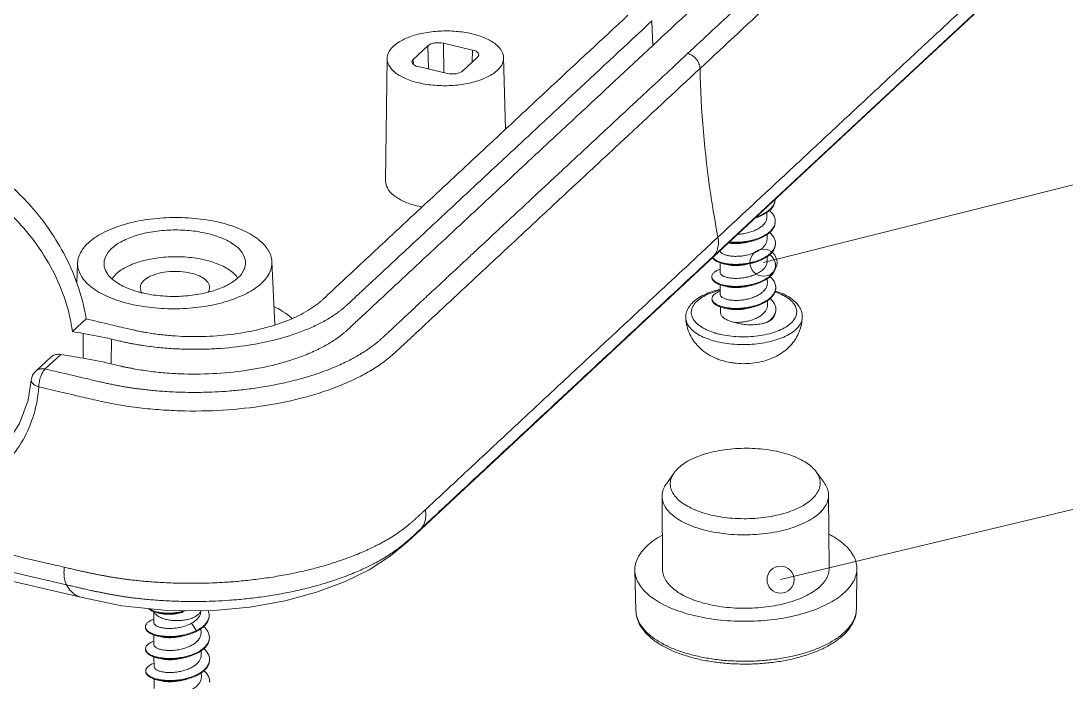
# Model space of a CAD drawing. Header units: millimetres. Extents: x 1884 to 2552, y 611 to 826.
# Drawn here: x 2049.98 to 2071.82, y 629.25 to 643.07 of the extents above; entities that cross this region are included whole.
import ezdxf

# ---------------------------------------------------------------- set-up
doc = ezdxf.new("R2010")
doc.units = ezdxf.units.MM
doc.layers.add('dim', color=82, linetype='Continuous', lineweight=9)
doc.layers.add('from', color=7, linetype='Continuous', lineweight=13)
doc.dimstyles.new('ISO', dxfattribs={"dimscale": 0.6, "dimtxt": 2.5, "dimasz": 2.5, "dimexe": 1.25, "dimexo": 0.625, "dimtad": 0, "dimdsep": 46, "dimtxsty": 'Standard', "dimblk": 'OPEN', "dimcen": 0, "dimclrd": 4, "dimclre": 4, "dimadec": 0, "dimazin": 0, "dimtfac": 1, "dimtofl": 0, "dimtmove": 0, "dimatfit": 3, "dimfxl": 1, "dimarcsym": 0})

# ---------------------------------------------------------------- blocks, each defined once
blk = doc.blocks.new('_Open')
at = {"color": 0, "linetype": 'ByBlock', "lineweight": -2}
for p, q in [((-1, 0.167), (0, 0)), ((-1, -0.167), (0, 0)), ((0, 0), (-1, 0))]:
    blk.add_line(p, q, dxfattribs=at)
blk = doc.blocks.new('*u50')
at = {"color": 7, "linetype": 'Continuous'}
for p, q in [((24.964, 38.718), (28.338, 41.864)), ((17.75, 32.019), (28.001, 41.573)), ((15.517, 40.487), (15.546, 39.599)), ((6.913, 39.096), (7.446, 39.593)), ((7.459, 38.753), (7.446, 39.593)), ((8.016, 38.623), (7.999, 39.681)), ((7.999, 39.681), (9.049, 39.437)), ((9.23, 39.178), (8.697, 38.681)), ((9.04, 39.001), (9.049, 39.437)), ((5.916, 34.718), (5.972, 39.131)), ((6.919, 38.924), (6.913, 39.096)), ((8.144, 38.593), (7.094, 38.838)), ((10.241, 36.582), (10.171, 39.161)), ((24.964, 38.718), (7.022, 21.997)), ((19.657, 33.418), (19.656, 33.579)), ((19.663, 32.624), (19.662, 32.786)), ((17.894, 32.688), (17.291, 32.125)), ((17.75, 32.019), (17.557, 31.839)), ((17.569, 31.826), (17.75, 32.019)), ((-5.202, 31.027), (-5.179, 31.756)), ((1.927, 29.523), (1.82, 31.807)), ((17.972, 31.42), (17.969, 31.766)), ((19.669, 31.829), (19.668, 31.99)), ((17.977, 30.626), (17.975, 30.973)), ((19.675, 31.035), (19.673, 31.195)), ((17.982, 29.98), (17.981, 30.177)), ((19.68, 30.241), (19.679, 30.403)), ((-4.872, 29.739), (-5.361, 29.283)), ((-4.977, 29.218), (-4.982, 28.324)), ((-3.962, 29.013), (-3.967, 28.119)), ((-6.15, 28.363), (-6.69, 27.86)), ((-5.789, 28.46), (-6.352, 27.936)), ((18.198, 28.198), (18.278, 28.181)), ((18.537, 28.143), (18.553, 28.141)), ((-6.847, 27.533), (-6.847, 27.533)), ((16.315, 24.195), (16.034, 23.797)), ((21.432, 24.232), (21.719, 23.838)), ((21.88, 23.388), (21.899, 20.741)), ((15.88, 23.345), (15.899, 20.697)), ((7.207, 22.193), (7.024, 21.998)), ((22.899, 20.73), (22.881, 19.277)), ((14.9, 20.672), (14.939, 19.22)), ((-4.942, 20.007), (-4.948, 20.008)), ((-5.02, 19.696), (-5.016, 19.695)), ((-2.436, 18.798), (-2.438, 19.191)), ((-1.079, 18.766), (-0.898, 18.501)), ((-0.898, 18.501), (-0.898, 18.475)), ((-0.733, 18.413), (-0.734, 18.571)), ((-2.43, 18.003), (-2.432, 18.351)), ((-0.727, 17.618), (-0.728, 17.78)), ((-2.424, 17.209), (-2.427, 17.557)), ((-0.721, 16.824), (-0.722, 16.986)), ((-2.418, 16.415), (-2.421, 16.761))]:
    blk.add_line(p, q, dxfattribs=at)
for points in [[(-84.035, 38.095), (-31.985, 25.975), (-5.02, 19.696)], [(-6.847, 27.533), (-6.965, 26.806), (-7.273, 25.967), (-7.75, 25.219), (-8.141, 24.799)], [(-5.016, 19.695), (-3.59, 19.4), (-1.948, 19.227), (-0.399, 19.222), (1.025, 19.349), (2.298, 19.577), (3.431, 19.885), (4.438, 20.262), (5.325, 20.699), (6.096, 21.199), (6.702, 21.701), (7.022, 21.997)]]:
    blk.add_lwpolyline(points, dxfattribs=at)
for centre, radius, start, end in [((19.565, 34.058), 0.388, 352.5585, 358.3468), ((7.958, 37.429), 3.725, 256.8988, 258.8196), ((19.581, 33.264), 0.377, 356.5372, 0.5085), ((18.546, 34.863), 2.358, 280.4904, 282.9675), ((19.577, 32.471), 0.387, 356.4709, 0.337), ((18.471, 33.399), 1.687, 258.0222, 261.9069), ((18.55, 34.08), 2.37, 280.5494, 282.9447), ((19.574, 31.676), 0.395, 356.584, 0.4068), ((17.814, 31.264), 0.141, 179.8502, 190.1259), ((18.475, 32.593), 1.675, 257.9658, 261.9107), ((18.558, 33.27), 2.354, 280.5158, 282.9964), ((18.572, 33.208), 2.291, 283.0032, 284.0159), ((19.599, 30.881), 0.377, 356.5309, 0.5005), ((-1.917, 34.617), 4.046, 254.9129, 256.9217), ((-1.497, 34.664), 4.092, 283.0342, 285.7379), ((18.458, 31.686), 1.56, 257.7419, 257.8745), ((18.482, 31.805), 1.681, 257.9252, 261.9363), ((18.563, 32.482), 2.36, 280.5052, 282.9631), ((17.189, 29.789), 0.455, 183.1935, 188.0861), ((19.589, 30.088), 0.393, 356.4973, 0.3222), ((18.776, 31.041), 1.451, 256.9103, 259.4785), ((19.239, 30.317), 0.817, 314.0084, 314.6246), ((-24.202, -82.958), 113.812, 80.27506, 80.4709), ((-7.866, 12.295), 17.168, 76.8584, 80.3139), ((18.626, 32.005), 2.894, 253.1794, 256.9405), ((-1.089, 40.202), 11.55, 260.8736, 261.352), ((-0.967, 41.496), 12.851, 271.3068, 272.6917), ((-26.918, -99.864), 130.052, 80.28922, 80.65002), ((-7.87, 11.4), 17.169, 76.859, 80.3154), ((0.573, 34.621), 6.648, 292.8862, 295.0962), ((18.74, 30.54), 2.404, 249.8094, 256.9601), ((-6.349, 27.494), 0.5, 132.961, 175.536), ((-0.332, 29.816), 10.717, 311.6831, 312.8965), ((-0.153, 41.079), 21.61, 257.1955, 257.8363), ((-1.98, 20.559), 1.422, 257.3012, 260.3257), ((-1.955, 20.7), 1.566, 260.2829, 260.7216), ((-0.833, 19.05), 0.393, 356.5174, 0.3551), ((-1.586, 19.893), 1.552, 295.9567, 296.3258), ((-1.572, 19.838), 1.521, 296.3252, 296.823), ((-1.85, 20.654), 2.36, 280.5308, 283.0021), ((-1.841, 20.613), 2.318, 283.009, 283.1653), ((-0.821, 18.259), 0.389, 352.7841, 0.4833), ((-1.927, 19.176), 1.675, 257.9521, 261.9877), ((-1.843, 19.852), 2.353, 280.5065, 282.9896), ((-0.803, 17.464), 0.377, 356.5333, 0.504), ((-1.947, 18.253), 1.543, 257.3736, 257.8734), ((-1.92, 18.386), 1.678, 257.9255, 261.9464), ((-1.851, 19.131), 2.427, 280.3217, 280.5008), ((-1.838, 19.064), 2.359, 280.49, 282.9663), ((-0.807, 16.671), 0.386, 356.4719, 0.3396)]:
    blk.add_arc(centre, radius, start, end, dxfattribs=at)
for centre, ratio, start_param, end_param in [((7.813, 39.507), 0.470141, 1.098141, 2.668633), ((8.862, 39.263), 0.469909, 5.810251, 7.380743), ((7.28, 39.011), 0.469909, 2.668658, 4.23915), ((8.33, 38.767), 0.470141, -2.043451, -0.47296)]:
    blk.add_ellipse(centre, major_axis=(0.412, 0.003), ratio=ratio, start_param=start_param, end_param=end_param, dxfattribs=at)
for points, start_tangent, end_tangent in [([(25.44, 54.016), (25.569, 53.972), (25.707, 53.924), (25.856, 53.869), (26.019, 53.805), (26.197, 53.731), (26.393, 53.644), (26.605, 53.542), (26.819, 53.43), (27.033, 53.307), (27.25, 53.17), (27.469, 53.015), (27.691, 52.838), (27.91, 52.634), (28.121, 52.399), (28.311, 52.132), (28.449, 51.869), (28.539, 51.622), (28.588, 51.391), (28.605, 51.175), (28.595, 50.974), (28.564, 50.789), (28.519, 50.623), (28.463, 50.473), (28.401, 50.339), (28.336, 50.22), (28.27, 50.113), (28.204, 50.017), (28.139, 49.93), (28.073, 49.849), (28.006, 49.771), (27.934, 49.695), (27.859, 49.619), (27.779, 49.543), (27.7, 49.468), (27.617, 49.391), (27.524, 49.304), (27.42, 49.208), (27.308, 49.104), (27.188, 48.992), (27.058, 48.871), (26.917, 48.739), (26.764, 48.596), (26.595, 48.439), (26.407, 48.264), (26.193, 48.065), (25.959, 47.846), (25.707, 47.612), (25.436, 47.359), (25.143, 47.086), (24.826, 46.791), (24.486, 46.474), (24.123, 46.135), (23.733, 45.772), (23.313, 45.381), (22.861, 44.959), (22.372, 44.503), (21.844, 44.011), (21.275, 43.481), (20.661, 42.909), (20, 42.293), (19.287, 41.628), (18.519, 40.912), (17.69, 40.14), (16.798, 39.308)], (0.950385, -0.311077), (-0.731534, -0.681805)), ([(27.201, 51.198), (27.184, 50.928), (27.108, 50.648), (26.975, 50.373), (26.887, 50.238), (26.785, 50.104), (26.73, 50.039), (26.672, 49.977), (26.608, 49.912), (26.533, 49.839), (26.2, 49.529), (25.853, 49.206), (25.167, 48.566), (24.48, 47.925), (23.793, 47.285), (22.418, 46.004), (21.044, 44.723), (19.669, 43.442), (18.295, 42.161), (15.546, 39.599)], (0.03677, -0.999324), (-0.731534, -0.681805)), ([(29.107, 50.761), (29.084, 50.434), (28.986, 50.067), (28.811, 49.706), (28.562, 49.355), (28.411, 49.184), (28.242, 49.016), (27.898, 48.696), (27.554, 48.376), (26.867, 47.735), (26.18, 47.095), (25.493, 46.454), (24.119, 45.173), (22.744, 43.892), (21.37, 42.611), (19.995, 41.33), (17.247, 38.768)], (0.021508, -0.999769), (-0.731534, -0.681805)), ([(17.894, 32.688), (20.643, 35.25), (22.017, 36.531), (23.392, 37.812), (24.766, 39.093), (26.141, 40.374), (26.828, 41.014), (27.515, 41.654), (27.837, 41.954)], (0.731534, 0.681805), (0.731708, 0.681618)), ([(14.648, 40.69), (11.899, 38.128), (10.525, 36.847), (9.151, 35.566), (7.776, 34.285), (6.402, 33.004), (5.715, 32.363), (5.027, 31.723), (4.341, 31.083), (3.993, 30.759), (3.665, 30.453), (3.592, 30.387), (3.531, 30.335), (3.472, 30.287), (3.406, 30.237), (3.265, 30.138), (3.115, 30.042), (2.787, 29.863), (2.424, 29.699), (1.605, 29.426), (0.689, 29.231), (-0.287, 29.124), (-1.287, 29.109), (-1.783, 29.135), (-2.27, 29.185), (-2.51, 29.218), (-2.748, 29.257), (-2.863, 29.278), (-2.97, 29.299), (-3.086, 29.324), (-3.226, 29.356), (-3.827, 29.496), (-4.467, 29.645), (-4.872, 29.739)], (-0.731535, -0.681804), (-0.973812, 0.227357)), ([(15.517, 40.487), (12.768, 37.925), (11.393, 36.644), (10.019, 35.363), (8.645, 34.082), (7.27, 32.801), (6.583, 32.161), (5.896, 31.52), (5.209, 30.881), (4.863, 30.557), (4.53, 30.247), (4.45, 30.176), (4.378, 30.113), (4.305, 30.055), (4.227, 29.995), (4.059, 29.877), (3.881, 29.764), (3.491, 29.55), (3.057, 29.355), (2.082, 29.029), (1.897, 28.981)], (-0.731534, -0.681805), (-0.970362, -0.241655)), ([(9.022, 40.023), (8.456, 40.11), (7.857, 40.118), (7.28, 40.047), (6.761, 39.901), (6.354, 39.695), (6.082, 39.442), (5.973, 39.167), (5.972, 39.131)], (-0.973942, 0.226795), (-0.003104, -0.999995)), ([(10.171, 39.161), (10.109, 39.388), (9.884, 39.646), (9.51, 39.864), (9.022, 40.023)], (-0.036969, 0.999316), (-0.973942, 0.226795)), ([(3.393, 28.6), (3.516, 28.659), (3.908, 28.874), (4.087, 28.988), (4.255, 29.106), (4.334, 29.166), (4.407, 29.225), (4.48, 29.288), (4.559, 29.359), (4.892, 29.67), (5.239, 29.993), (5.925, 30.632), (6.613, 31.273), (7.3, 31.914), (8.674, 33.195), (10.049, 34.475), (11.423, 35.756), (12.797, 37.037), (15.546, 39.599)], (0.905461, 0.42443), (0.731535, 0.681804)), ([(-5.663, 20.79), (-6.032, 20.876), (-7.295, 21.17), (-8.558, 21.464), (-9.82, 21.758), (-12.345, 22.346), (-14.87, 22.934), (-17.394, 23.522), (-19.919, 24.109), (-24.969, 25.285), (-30.018, 26.461), (-35.068, 27.637), (-45.167, 29.989), (-55.266, 32.34), (-60.316, 33.516), (-65.365, 34.692), (-70.415, 35.868), (-72.94, 36.456), (-75.464, 37.044), (-77.989, 37.632), (-80.514, 38.22), (-81.776, 38.514), (-83.039, 38.808), (-84.302, 39.102), (-84.671, 39.188)], (-0.973953, 0.226749), (-0.973932, 0.226841)), ([(16.798, 39.308), (15.925, 38.494), (15.113, 37.738), (14.358, 37.034), (13.655, 36.379), (13.002, 35.77), (12.393, 35.203), (11.826, 34.675), (11.3, 34.184), (10.81, 33.727), (10.355, 33.303), (9.932, 32.909), (9.537, 32.54), (9.167, 32.196), (8.821, 31.873), (8.498, 31.573), (8.199, 31.294), (7.921, 31.034), (7.661, 30.792), (7.421, 30.569), (7.205, 30.367), (7.012, 30.187), (6.839, 30.026), (6.683, 29.881), (6.542, 29.749), (6.414, 29.63), (6.296, 29.521), (6.188, 29.42), (6.089, 29.327), (6, 29.243), (5.914, 29.163), (5.83, 29.085), (5.749, 29.012), (5.671, 28.943), (5.594, 28.879), (5.514, 28.816), (5.428, 28.75), (5.329, 28.679), (5.214, 28.601), (5.077, 28.513), (4.916, 28.417), (4.733, 28.314), (4.523, 28.206), (4.281, 28.091), (4.004, 27.972), (3.695, 27.852), (3.348, 27.731), (2.952, 27.61), (2.493, 27.489), (1.956, 27.371), (1.362, 27.267), (0.778, 27.189), (0.25, 27.139), (-0.222, 27.109), (-0.646, 27.095), (-1.033, 27.091), (-1.393, 27.097), (-1.729, 27.109), (-2.035, 27.127), (-2.308, 27.147), (-2.548, 27.17), (-2.76, 27.192), (-2.947, 27.215), (-3.116, 27.238), (-3.273, 27.261), (-3.424, 27.285), (-3.575, 27.31)], (-0.731534, -0.681805), (-0.985164, 0.171618)), ([(17.247, 38.768), (17.21, 38.944), (17.112, 39.108), (16.967, 39.235), (16.798, 39.308)], (-0.020114, 0.999798), (-0.973942, 0.226795)), ([(5.972, 39.131), (6.034, 38.886), (6.259, 38.628), (6.633, 38.41), (7.121, 38.251)], (-0.003104, -0.999995), (0.973942, -0.226795)), ([(7.121, 38.251), (7.687, 38.164), (8.286, 38.156), (8.863, 38.227), (9.382, 38.373), (9.789, 38.579), (10.061, 38.832), (10.17, 39.107), (10.171, 39.161)], (0.973942, -0.226795), (-0.036969, 0.999316)), ([(-5.581, 20.156), (-6.815, 20.443), (-8.05, 20.731), (-10.519, 21.306), (-15.457, 22.456), (-20.395, 23.606), (-25.333, 24.756), (-35.21, 27.056), (-40.148, 28.205), (-45.086, 29.355), (-54.962, 31.655), (-64.839, 33.955), (-69.777, 35.105), (-74.715, 36.255), (-77.184, 36.83), (-79.653, 37.405), (-80.888, 37.692), (-82.122, 37.98), (-83.357, 38.267), (-84.591, 38.555)], (-0.974074, 0.22623), (-0.973811, 0.227361)), ([(17.247, 38.768), (14.498, 36.206), (13.123, 34.926), (11.749, 33.645), (10.375, 32.364), (9, 31.083), (8.313, 30.442), (7.626, 29.802), (6.939, 29.161), (6.595, 28.841), (6.251, 28.521), (6.065, 28.357), (5.862, 28.198), (5.408, 27.894), (4.893, 27.613), (4.322, 27.356), (3.037, 26.926), (1.601, 26.621), (0.069, 26.453), (-1.5, 26.429), (-2.279, 26.471), (-3.045, 26.548), (-3.79, 26.661), (-4.152, 26.73), (-4.507, 26.808), (-5.138, 26.955), (-5.769, 27.102), (-6.575, 27.289)], (-0.731534, -0.681805), (-0.973907, 0.226946)), ([(17.894, 32.688), (17.634, 34.22), (17.247, 38.768)], (-0.187577, 0.98225), (-0.020114, 0.999798)), ([(-11.136, 36.429), (-10.368, 36.204), (-9.609, 35.889), (-8.871, 35.488), (-8.169, 35.011), (-7.504, 34.457), (-6.865, 33.807), (-6.255, 33.039), (-5.69, 32.126), (-5.202, 31.026), (-4.872, 29.739)], (0.973943, -0.226793), (0.156037, -0.987751)), ([(-11.803, 35.808), (-10.537, 35.41), (-9.41, 34.87), (-8.417, 34.22), (-7.534, 33.455), (-6.737, 32.538), (-6.085, 31.5), (-5.619, 30.393), (-5.361, 29.283)], (0.973943, -0.226793), (0.141223, -0.989978)), ([(5.917, 34.718), (5.982, 34.462), (6.216, 34.194), (6.605, 33.967), (7.114, 33.801)], (-0.00312, -0.999995), (0.973942, -0.226795)), ([(19.239, 33.379), (19.343, 33.415), (19.535, 33.502), (19.697, 33.606), (19.824, 33.722), (19.909, 33.849), (19.949, 33.982), (19.953, 34.035)], (0.95332, 0.301961), (-0.008034, 0.999968)), ([(19.282, 33.42), (19.343, 33.442), (19.535, 33.529), (19.697, 33.632), (19.824, 33.749), (19.909, 33.876), (19.949, 34.008)], (0.946229, 0.323498), (0.129733, 0.991549)), ([(19.958, 33.267), (19.941, 33.38), (19.878, 33.51), (19.772, 33.631), (19.748, 33.653)], (-0.008633, 0.999963), (-0.761183, 0.648538)), ([(1.82, 31.807), (1.816, 31.86), (1.648, 32.281), (1.253, 32.666), (0.658, 32.989), (-0.096, 33.227), (-0.957, 33.365), (-1.868, 33.393), (-2.766, 33.309), (-3.59, 33.119), (-4.284, 32.835), (-4.8, 32.478)], (-0.039749, 0.99921), (-0.731534, -0.681805)), ([(19.657, 33.418), (19.648, 33.336), (19.603, 33.229), (19.524, 33.128), (19.412, 33.035), (19.275, 32.955), (19.119, 32.89), (18.948, 32.841), (18.768, 32.808), (18.607, 32.793)], (0.005871, -0.999983), (-0.999035, -0.043932)), ([(19.075, 32.565), (19.19, 32.595), (19.399, 32.667), (19.584, 32.758), (19.738, 32.865), (19.854, 32.985), (19.929, 33.114), (19.958, 33.241)], (0.974455, 0.224583), (0.060407, 0.998174)), ([(19.081, 32.54), (19.19, 32.568), (19.399, 32.641), (19.584, 32.732), (19.738, 32.839), (19.855, 32.959), (19.929, 33.087), (19.958, 33.22), (19.959, 33.241)], (0.973883, 0.227051), (-0.008633, 0.999963)), ([(-3.953, 32.281), (-3.577, 32.541), (-3.072, 32.747), (-2.471, 32.886), (-1.817, 32.947), (-1.153, 32.927), (-0.525, 32.827), (0.024, 32.653), (0.457, 32.418), (0.745, 32.137), (0.867, 31.83), (0.859, 31.657)], (0.731534, 0.681805), (-0.189197, -0.981939)), ([(19.862, 32.747), (19.755, 32.857)], (-0.610134, 0.792298), (-0.759738, 0.65023)), ([(-4.8, 32.478), (-5.104, 32.071), (-5.178, 31.756)], (-0.731534, -0.681805), (-0.039325, -0.999226)), ([(17.75, 32.019), (17.861, 32.211), (17.91, 32.439), (17.894, 32.688)], (0.634625, 0.77282), (-0.187578, 0.98225)), ([(18.272, 32.482), (18.277, 32.481), (18.427, 32.463)], (0.982874, -0.184277), (0.997819, -0.066006)), ([(18.282, 32.49), (18.292, 32.489), (18.508, 32.477), (18.735, 32.486), (18.966, 32.516), (19.081, 32.54)], (0.993568, -0.113234), (0.973883, 0.227051)), ([(18.307, 32.514), (18.508, 32.503), (18.735, 32.512), (18.966, 32.543), (18.976, 32.544)], (0.994953, -0.100346), (0.983251, 0.182256)), ([(18.427, 32.463), (18.592, 32.46), (18.771, 32.475), (18.951, 32.508), (18.982, 32.516)], (0.997819, -0.066006), (0.969139, 0.246515)), ([(19.663, 32.624), (19.654, 32.546), (19.616, 32.449), (19.55, 32.355), (19.457, 32.269), (19.34, 32.192), (19.205, 32.127), (19.056, 32.073), (18.899, 32.034), (18.738, 32.009), (18.58, 31.998), (18.43, 32.001)], (0.006217, -0.999981), (-0.997819, 0.066006)), ([(19.08, 31.771), (19.256, 31.819), (19.458, 31.896), (19.635, 31.992), (19.779, 32.102), (19.884, 32.224), (19.947, 32.354), (19.963, 32.447)], (0.97455, 0.224172), (0.06139, 0.998114)), ([(19.087, 31.746), (19.257, 31.792), (19.459, 31.87), (19.636, 31.966), (19.779, 32.076), (19.884, 32.198), (19.947, 32.327), (19.964, 32.447)], (0.973902, 0.226967), (-0.006049, 0.999982)), ([(19.964, 32.473), (19.964, 32.487), (19.935, 32.619), (19.862, 32.747)], (-0.006054, 0.999982), (-0.610134, 0.792298)), ([(-4.217, 31.621), (-4.225, 31.672), (-4.174, 31.984), (-3.953, 32.281)], (-0.205239, 0.978712), (0.731534, 0.681805)), ([(17.291, 32.125), (15.146, 30.126), (13.771, 28.845), (12.397, 27.564), (11.022, 26.283), (9.648, 25.002), (8.961, 24.362), (8.274, 23.721), (7.586, 23.08), (7.352, 22.862)], (-0.731534, -0.681804), (-0.731202, -0.682161)), ([(17.968, 32.199), (17.972, 32.183), (18.008, 32.131), (18.075, 32.085), (18.17, 32.046), (18.29, 32.017), (18.43, 32.001)], (0.169866, -0.985467), (0.997819, -0.066006)), ([(19.97, 31.679), (19.964, 31.743), (19.918, 31.874), (19.828, 31.998), (19.761, 32.063)], (-0.007096, 0.999975), (-0.760176, 0.649717)), ([(-5.178, 31.756), (-5.174, 31.643), (-5.006, 31.221), (-4.611, 30.836), (-4.017, 30.514), (-3.263, 30.275), (-2.401, 30.137), (-1.49, 30.11), (-0.592, 30.194), (0.232, 30.384), (0.926, 30.667), (1.442, 31.024)], (-0.039325, -0.999226), (0.731534, 0.681805)), ([(-3.79, 31.361), (-3.401, 31.624), (-2.873, 31.824), (-2.247, 31.948), (-1.575, 31.984), (-0.911, 31.93), (-0.309, 31.789), (0.183, 31.574), (0.525, 31.302)], (0.731534, 0.681805), (0.654765, -0.755832)), ([(0.859, 31.657), (0.816, 31.518), (0.595, 31.222)], (-0.189197, -0.981939), (-0.731534, -0.681805)), ([(1.442, 31.024), (1.745, 31.431), (1.82, 31.807)], (0.731534, 0.681805), (-0.039749, 0.99921)), ([(17.557, 31.839), (12.478, 27.105), (9.843, 24.649), (8.525, 23.421), (7.866, 22.806), (7.207, 22.193)], (-0.731536, -0.681803), (-0.732045, -0.681257)), ([(17.694, 31.944), (17.742, 31.888), (17.845, 31.817), (17.986, 31.759), (18.115, 31.724)], (0.526297, -0.850301), (0.977125, -0.212664)), ([(17.706, 31.954), (17.741, 31.915), (17.844, 31.844), (17.985, 31.785), (18.121, 31.749)], (0.601008, -0.799243), (0.978059, -0.20833)), ([(18.115, 31.724), (18.161, 31.715), (18.362, 31.689), (18.581, 31.683), (18.809, 31.698), (19.037, 31.735), (19.087, 31.746)], (0.977125, -0.212664), (0.973902, 0.226967)), ([(18.23, 31.698), (18.285, 31.686), (18.433, 31.669)], (0.972637, -0.232332), (0.997819, -0.066006)), ([(18.234, 31.729), (18.36, 31.715), (18.579, 31.709), (18.808, 31.724), (18.983, 31.75)], (0.989894, -0.141812), (0.983075, 0.183204)), ([(18.433, 31.669), (18.594, 31.666), (18.766, 31.68), (18.938, 31.71), (18.988, 31.722)], (0.997819, -0.066006), (0.969134, 0.246535)), ([(19.669, 31.829), (19.659, 31.748), (19.614, 31.641), (19.535, 31.54), (19.424, 31.447), (19.287, 31.367), (19.131, 31.301), (18.96, 31.252), (18.78, 31.219), (18.602, 31.204), (18.436, 31.206)], (0.005865, -0.999983), (-0.997819, 0.066006)), ([(19.093, 30.951), (19.131, 30.961), (19.345, 31.026), (19.538, 31.111), (19.702, 31.213), (19.831, 31.328), (19.92, 31.454), (19.965, 31.585), (19.97, 31.652)], (0.973871, 0.227102), (-0.007224, 0.999974)), ([(19.127, 30.986), (19.341, 31.052), (19.535, 31.136), (19.7, 31.238), (19.829, 31.353), (19.919, 31.478), (19.964, 31.61), (19.969, 31.652)], (0.970223, 0.242213), (0.059598, 0.998222)), ([(-2.971, 30.71), (-3.382, 30.85), (-3.815, 31.085), (-4.103, 31.365), (-4.217, 31.621)], (-0.965452, 0.260582), (-0.205239, 0.978712)), ([(-3.934, 31.196), (-3.79, 31.361)], (0.561991, 0.827143), (0.731534, 0.681805)), ([(-2.788, 31.128), (-2.559, 31.278), (-2.24, 31.389), (-1.873, 31.447), (-1.478, 31.45), (-1.107, 31.396), (-0.791, 31.29), (-0.559, 31.141), (-0.439, 30.97), (-0.424, 30.883)], (0.731534, 0.681805), (0.025107, -0.999685)), ([(0.525, 31.302), (0.59, 31.218)], (0.654765, -0.755832), (0.5614, -0.827545)), ([(17.97, 31.537), (17.851, 31.484), (17.748, 31.412), (17.688, 31.333), (17.673, 31.265)], (-0.940706, -0.339223), (-0.001388, -0.999999)), ([(18.436, 31.206), (18.286, 31.225), (18.158, 31.257), (18.061, 31.301), (17.999, 31.353), (17.973, 31.408), (17.972, 31.42)], (-0.997819, 0.066006), (0.008318, 0.999965)), ([(19.976, 30.884), (19.958, 30.999), (19.895, 31.128), (19.789, 31.249), (19.765, 31.27)], (-0.008539, 0.999964), (-0.7613, 0.648399)), ([(-2.921, 30.865), (-2.908, 30.953), (-2.788, 31.128)], (0.010118, 0.999949), (0.731534, 0.681805)), ([(-0.424, 30.883), (-0.438, 30.784), (-0.479, 30.7)], (0.025107, -0.999685), (-0.553384, -0.832926)), ([(0.595, 31.222), (0.219, 30.961), (-0.287, 30.755), (-0.387, 30.725)], (-0.731534, -0.681805), (-0.962427, -0.27154)), ([(17.673, 31.238), (17.674, 31.222), (17.707, 31.141), (17.784, 31.065), (17.902, 30.998), (18.057, 30.945), (18.12, 30.93)], (-0.001722, -0.999999), (0.977028, -0.213109)), ([(17.675, 31.24), (17.705, 31.169), (17.781, 31.093), (17.899, 31.026), (18.054, 30.972), (18.125, 30.955)], (0.175093, -0.984552), (0.977783, -0.209619)), ([(18.12, 30.93), (18.243, 30.908), (18.452, 30.89), (18.676, 30.892), (18.905, 30.915), (19.093, 30.951)], (0.977028, -0.213109), (0.973871, 0.227102)), ([(18.235, 30.904), (18.289, 30.892), (18.438, 30.874)], (0.972664, -0.232219), (0.997819, -0.066006)), ([(18.239, 30.935), (18.448, 30.916), (18.671, 30.918), (18.901, 30.941), (18.988, 30.956)], (0.989889, -0.141844), (0.983179, 0.182644)), ([(18.438, 30.874), (18.604, 30.872), (18.783, 30.887), (18.963, 30.92), (18.994, 30.927)], (0.997819, -0.066006), (0.969139, 0.246515)), ([(19.674, 31.035), (19.672, 30.993), (19.643, 30.891), (19.583, 30.793), (19.494, 30.701), (19.378, 30.619), (19.242, 30.549), (19.09, 30.491), (18.927, 30.449), (18.761, 30.421), (18.597, 30.409), (18.442, 30.412)], (0.007762, -0.99997), (-0.997819, 0.066006)), ([(-2.856, 30.672), (-2.907, 30.768), (-2.921, 30.865)], (-0.593041, 0.805172), (0.010118, 0.999949)), ([(-0.574, 30.677), (-0.887, 30.616), (-1.541, 30.555), (-2.205, 30.575), (-2.833, 30.676)], (-0.974165, -0.225838), (-0.973993, 0.226577)), ([(17.976, 30.808), (17.692, 30.729), (17.405, 30.615), (17.158, 30.474), (16.96, 30.31), (16.825, 30.13), (16.751, 29.947), (16.734, 29.763)], (-0.974961, -0.222377), (0.058007, -0.998316)), ([(17.976, 30.779), (17.698, 30.697), (17.438, 30.585), (17.224, 30.453), (17.065, 30.305), (16.967, 30.147), (16.932, 29.983), (16.962, 29.818), (17.055, 29.66), (17.209, 29.513), (17.418, 29.382), (17.676, 29.271), (17.789, 29.234)], (-0.971784, -0.235872), (0.956964, -0.290206)), ([(17.976, 30.743), (17.94, 30.729), (17.812, 30.664), (17.726, 30.589), (17.683, 30.507), (17.679, 30.47)], (-0.940263, -0.34045), (0.00995, -0.99995)), ([(19.95, 30.715), (19.989, 30.702), (20.246, 30.591), (20.455, 30.46), (20.609, 30.313), (20.702, 30.155), (20.732, 29.99), (20.697, 29.826), (20.599, 29.668), (20.44, 29.52), (20.227, 29.388), (19.966, 29.276), (19.666, 29.189), (19.338, 29.128), (18.993, 29.097), (18.642, 29.097), (18.298, 29.126), (17.972, 29.185)], (0.947809, -0.318838), (-0.973942, 0.226795)), ([(17.978, 30.626), (17.983, 30.594), (18.019, 30.543), (18.086, 30.496), (18.181, 30.457), (18.302, 30.429), (18.442, 30.412)], (0.013631, -0.999907), (0.997819, -0.066006)), ([(19.093, 30.182), (19.216, 30.214), (19.423, 30.287), (19.607, 30.379), (19.759, 30.486), (19.874, 30.605), (19.947, 30.733), (19.975, 30.858)], (0.974471, 0.224513), (0.06049, 0.998169)), ([(19.098, 30.157), (19.224, 30.19), (19.43, 30.263), (19.612, 30.355), (19.763, 30.463), (19.877, 30.583), (19.949, 30.711), (19.976, 30.844), (19.976, 30.858)], (0.97389, 0.227022), (-0.008356, 0.999965)), ([(20.933, 29.794), (20.916, 29.968), (20.847, 30.143), (20.72, 30.315), (20.536, 30.473), (20.304, 30.61), (20.036, 30.721), (19.956, 30.747)], (0.043559, 0.999051), (-0.954635, 0.297779)), ([(1.896, 30.192), (2.545, 29.767)], (0.889432, -0.457068), (0.761274, -0.648431)), ([(17.679, 30.47), (17.686, 30.425)], (0.00995, -0.99995), (0.293553, -0.955943)), ([(17.679, 30.444), (17.687, 30.395), (17.737, 30.315), (17.831, 30.243), (17.965, 30.181), (18.126, 30.135)], (0.011725, -0.999931), (0.977124, -0.212668)), ([(17.686, 30.425), (17.735, 30.345), (17.827, 30.272), (17.959, 30.21), (18.127, 30.162)], (0.293553, -0.955943), (0.977201, -0.212317)), ([(18.126, 30.135), (18.133, 30.134), (18.329, 30.104), (18.545, 30.094), (18.772, 30.104), (19.001, 30.136), (19.098, 30.157)], (0.977124, -0.212668), (0.97389, 0.227022)), ([(18.246, 30.14), (18.322, 30.131), (18.537, 30.12), (18.764, 30.13), (18.993, 30.161)], (0.989989, -0.141148), (0.983203, 0.182514)), ([(18.444, 30.08), (18.609, 30.077), (18.783, 30.092), (18.958, 30.123), (18.999, 30.133)], (0.997819, -0.066006), (0.969138, 0.246521)), ([(19.68, 30.241), (19.674, 30.175), (19.636, 30.069), (19.564, 29.969), (19.462, 29.877), (19.334, 29.796), (19.185, 29.728), (19.021, 29.675), (18.849, 29.639), (18.677, 29.619), (18.511, 29.615)], (0.006475, -0.999979), (-0.999677, 0.025432)), ([(19.981, 30.09), (19.98, 30.122), (19.945, 30.254), (19.865, 30.381), (19.773, 30.473)], (-0.005739, 0.999984), (-0.759437, 0.650581)), ([(16.734, 29.763), (16.779, 29.471), (16.882, 29.185), (17.042, 28.917), (17.259, 28.675), (17.53, 28.469), (17.839, 28.312), (17.911, 28.284)], (0.058007, -0.998316), (0.93811, -0.346339)), ([(20.933, 29.794), (20.918, 29.695), (20.843, 29.526), (20.706, 29.366), (20.513, 29.219), (20.268, 29.089), (19.98, 28.982), (19.657, 28.899), (19.309, 28.843), (18.947, 28.817), (18.581, 28.821), (18.223, 28.854), (17.883, 28.916)], (-0.044438, -0.999012), (-0.973942, 0.226795)), ([(18.447, 29.628), (18.298, 29.673), (18.172, 29.731), (18.075, 29.801), (18.011, 29.879), (17.983, 29.962), (17.982, 29.98)], (-0.973942, 0.226795), (-0.003543, 0.999994)), ([(18.241, 30.109), (18.295, 30.098), (18.444, 30.08)], (0.972657, -0.232246), (0.997819, -0.066006)), ([(18.553, 28.141), (18.88, 28.128), (19.215, 28.154), (19.55, 28.223), (19.864, 28.333), (20.128, 28.471), (20.36, 28.64), (20.553, 28.835), (20.708, 29.051), (20.823, 29.281), (20.899, 29.53), (20.933, 29.794)], (0.995487, -0.094895), (0.043559, 0.999051)), ([(19.813, 29.735), (19.913, 29.859), (19.969, 29.989), (19.981, 30.064)], (0.711715, 0.702468), (0.060989, 0.998138)), ([(19.819, 29.714), (19.916, 29.838), (19.971, 29.969), (19.982, 30.063)], (0.704796, 0.70941), (-0.005806, 0.999983)), ([(16.738, 29.725), (16.788, 29.567), (16.902, 29.404), (17.074, 29.253), (17.3, 29.119), (17.572, 29.006), (17.883, 28.916)], (0.140587, -0.990068), (0.973942, -0.226795)), ([(18.511, 29.615), (18.599, 29.587), (18.695, 29.564), (18.795, 29.547), (18.899, 29.535), (19.006, 29.529), (19.116, 29.529), (19.23, 29.535), (19.344, 29.548), (19.458, 29.567), (19.569, 29.592), (19.674, 29.623)], (0.938571, -0.345087), (0.948545, 0.316643)), ([(19.674, 29.623), (19.807, 29.729)], (0.829352, 0.558726), (0.719228, 0.694774)), ([(19.674, 29.623), (19.727, 29.652), (19.775, 29.683), (19.819, 29.714)], (0.890327, 0.455321), (0.784328, 0.620346)), ([(-2.921, 28.798), (-3.101, 28.828), (-3.238, 28.853), (-3.37, 28.88), (-3.506, 28.909), (-3.659, 28.943), (-3.962, 29.013)], (-0.98734, 0.158616), (-0.973716, 0.227764)), ([(-0.674, 28.649), (-1.361, 28.652), (-1.953, 28.683), (-2.533, 28.742), (-2.818, 28.782), (-2.826, 28.783)], (-0.99974, -0.022809), (-0.98863, 0.150366)), ([(1.897, 28.981), (0.992, 28.798), (-0.171, 28.67), (-0.363, 28.66)], (-0.970362, -0.241655), (-0.998897, -0.046965)), ([(-6.15, 28.362), (-6.114, 28.392), (-5.964, 28.457), (-5.789, 28.46)], (0.730348, 0.683075), (0.986668, -0.162746)), ([(-3.538, 28.021), (-3.511, 28.015), (-3.374, 27.986), (-3.242, 27.96), (-3.104, 27.934), (-2.82, 27.888), (-2.534, 27.848), (-1.951, 27.789), (-1.357, 27.757), (-0.161, 27.776), (1.006, 27.904), (2.101, 28.136), (3.081, 28.464), (3.158, 28.496)], (0.9764, -0.21597), (0.921154, 0.389197)), ([(-6.352, 27.936), (-6.515, 27.943), (-6.657, 27.886), (-6.689, 27.86)], (-0.973942, 0.226795), (-0.730267, -0.683161)), ([(-6.438, 27.823), (-6.352, 27.936)], (0.509689, 0.860359), (0.694505, 0.719488)), ([(-3.575, 27.31), (-3.729, 27.338), (-3.885, 27.368), (-4.043, 27.401), (-4.206, 27.437), (-4.382, 27.477), (-4.581, 27.523), (-4.81, 27.577), (-5.07, 27.637), (-5.355, 27.704), (-5.661, 27.775), (-5.992, 27.852), (-6.352, 27.936)], (-0.985164, 0.171618), (-0.973907, 0.226948)), ([(-3.967, 28.119), (-3.664, 28.049), (-3.538, 28.021)], (0.974182, -0.225766), (0.9764, -0.21597)), ([(18.278, 28.181), (18.367, 28.165), (18.537, 28.143)], (0.980648, -0.195781), (0.995186, -0.098004)), ([(-6.847, 27.533), (-6.823, 27.447), (-6.728, 27.357), (-6.575, 27.289)], (-0.060852, -0.998147), (0.955222, -0.29589)), ([(-6.575, 27.289), (-6.558, 27.473), (-6.51, 27.66), (-6.438, 27.823)], (-0.042088, 0.999114), (0.509689, 0.860359)), ([(-6.575, 27.289), (-6.759, 26.299), (-7.146, 25.382), (-7.724, 24.576), (-8.469, 23.912), (-9.348, 23.422), (-10.332, 23.125), (-11.415, 23.036), (-12.558, 23.182)], (-0.078992, -0.996875), (-0.973994, 0.226575)), ([(16.315, 24.195), (16.384, 24.282), (16.567, 24.452), (16.801, 24.608), (17.082, 24.746), (17.402, 24.863), (17.756, 24.956), (18.135, 25.024), (18.53, 25.065), (18.933, 25.077), (19.334, 25.061), (19.726, 25.018), (20.098, 24.947)], (0.577151, 0.816637), (0.973942, -0.226795)), ([(20.098, 24.947), (20.444, 24.85), (20.754, 24.731), (21.022, 24.591), (21.242, 24.433), (21.41, 24.261), (21.432, 24.232)], (0.973942, -0.226795), (0.588895, -0.808209)), ([(17.655, 22.669), (17.31, 22.766), (17, 22.885), (16.731, 23.025), (16.511, 23.183), (16.344, 23.355), (16.233, 23.537), (16.181, 23.724), (16.189, 23.914), (16.258, 24.101), (16.315, 24.195)], (-0.973942, 0.226795), (0.577151, 0.816637)), ([(21.432, 24.232), (21.521, 24.08), (21.573, 23.892), (21.564, 23.702), (21.496, 23.515), (21.369, 23.334), (21.186, 23.164), (20.952, 23.008), (20.672, 22.87), (20.351, 22.753), (19.998, 22.66), (19.619, 22.592), (19.224, 22.551), (18.821, 22.539), (18.419, 22.555), (18.028, 22.599), (17.655, 22.669)], (0.588895, -0.808209), (-0.973942, 0.226795)), ([(15.88, 23.345), (15.894, 23.484), (15.97, 23.693), (16.034, 23.797)], (-0.006326, 0.99998), (0.577135, 0.816649)), ([(21.719, 23.838), (21.818, 23.669), (21.876, 23.46), (21.88, 23.388)], (0.588827, -0.808259), (0.006326, -0.99998)), ([(21.88, 23.388), (21.866, 23.249), (21.79, 23.041), (21.649, 22.84), (21.446, 22.651), (21.186, 22.478), (20.874, 22.325), (20.518, 22.195), (20.125, 22.091), (19.705, 22.016), (19.265, 21.971), (18.818, 21.957), (18.371, 21.974), (17.936, 22.023), (17.523, 22.102)], (0.006326, -0.99998), (-0.973942, 0.226795)), ([(17.523, 22.102), (17.139, 22.209), (16.794, 22.341), (16.496, 22.497), (16.251, 22.672), (16.065, 22.863), (15.942, 23.065), (15.884, 23.274), (15.88, 23.345)], (-0.973942, 0.226795), (-0.006326, 0.99998)), ([(7.352, 22.862), (7.271, 22.787), (7.192, 22.713), (7.112, 22.639), (7.031, 22.565), (6.949, 22.491), (6.865, 22.418), (6.78, 22.346), (6.694, 22.274), (6.606, 22.204), (6.516, 22.136), (6.422, 22.067), (6.32, 21.996), (6.212, 21.925), (6.098, 21.854), (5.974, 21.779), (5.835, 21.7), (5.675, 21.614), (5.492, 21.522), (5.283, 21.423), (5.047, 21.319), (4.779, 21.209), (4.474, 21.094), (4.128, 20.975), (3.726, 20.85), (3.245, 20.72), (2.686, 20.59), (2.081, 20.474), (1.468, 20.379), (0.869, 20.307), (0.304, 20.257), (-0.21, 20.227), (-0.674, 20.212), (-1.093, 20.208), (-1.474, 20.212), (-1.821, 20.222), (-2.136, 20.237), (-2.422, 20.254), (-2.682, 20.274), (-2.915, 20.295), (-3.125, 20.317), (-3.31, 20.339), (-3.472, 20.359), (-3.613, 20.379), (-3.741, 20.398), (-3.862, 20.417), (-3.981, 20.436), (-4.1, 20.457), (-4.22, 20.479), (-4.339, 20.502), (-4.459, 20.525), (-4.576, 20.548), (-4.69, 20.572), (-4.801, 20.595), (-4.914, 20.619), (-5.033, 20.645), (-5.164, 20.674), (-5.312, 20.708), (-5.477, 20.747), (-5.663, 20.79)], (-0.732457, -0.680814), (-0.974274, 0.225366)), ([(7.207, 22.193), (7.318, 22.385), (7.367, 22.614), (7.352, 22.862)], (0.634715, 0.772746), (-0.186829, 0.982392)), ([(7.207, 22.193), (7.126, 22.117), (7.045, 22.041), (6.963, 21.965)], (-0.732167, -0.681125), (-0.73335, -0.679851)), ([(15.89, 21.94), (15.869, 21.929), (15.576, 21.747), (15.332, 21.55), (15.14, 21.34), (15.003, 21.122), (14.922, 20.897), (14.9, 20.672)], (-0.878973, -0.476871), (0.026933, -0.999637)), ([(21.891, 21.984), (22.159, 21.827), (22.415, 21.635), (22.619, 21.431), (22.769, 21.216), (22.863, 20.994), (22.899, 20.767), (22.899, 20.73)], (0.885782, -0.464101), (-0.012991, -0.999916)), ([(6.795, 21.812), (6.709, 21.736), (6.624, 21.664), (6.54, 21.595), (6.455, 21.527), (6.365, 21.458), (6.269, 21.387), (6.166, 21.314), (6.058, 21.242), (5.944, 21.17), (5.82, 21.095), (5.681, 21.016), (5.523, 20.93), (5.342, 20.838), (5.137, 20.741), (4.906, 20.637), (4.643, 20.529), (4.345, 20.415), (4.006, 20.298), (3.613, 20.175), (3.144, 20.047), (2.599, 19.919), (2.012, 19.806), (1.416, 19.714), (0.833, 19.644), (0.285, 19.597), (-0.216, 19.569), (-0.667, 19.556), (-1.075, 19.553), (-1.445, 19.558), (-1.782, 19.57), (-2.089, 19.585), (-2.369, 19.603), (-2.622, 19.623), (-2.852, 19.645), (-3.057, 19.668), (-3.24, 19.69), (-3.4, 19.712), (-3.54, 19.732), (-3.666, 19.752), (-3.786, 19.772), (-3.905, 19.793), (-4.024, 19.815), (-4.14, 19.838), (-4.255, 19.861), (-4.368, 19.884), (-4.481, 19.907), (-4.594, 19.93), (-4.706, 19.954)], (-0.747551, -0.664204), (-0.977607, 0.210441)), ([(-5.581, 20.156), (-5.64, 20.322), (-5.668, 20.538), (-5.663, 20.79)], (-0.473659, 0.880708), (0.081394, 0.996682)), ([(22.899, 20.73), (22.876, 20.54), (22.796, 20.316), (22.658, 20.098), (22.466, 19.888), (22.222, 19.691), (21.929, 19.509), (21.593, 19.344), (21.216, 19.199), (20.807, 19.077), (20.369, 18.979), (19.91, 18.905), (19.436, 18.859), (18.954, 18.839), (18.472, 18.847), (17.995, 18.882), (17.532, 18.944), (17.089, 19.032)], (-0.012991, -0.999916), (-0.973942, 0.226795)), ([(21.899, 20.741), (21.874, 20.556), (21.795, 20.366), (21.661, 20.184), (21.476, 20.011), (21.242, 19.852), (20.965, 19.708), (20.65, 19.584), (20.302, 19.48), (19.928, 19.4), (19.534, 19.344), (19.129, 19.314), (18.72, 19.31), (18.314, 19.333), (17.919, 19.381), (17.542, 19.454)], (0.006987, -0.999976), (-0.973942, 0.226795)), ([(14.9, 20.672), (14.935, 20.444), (15.029, 20.222), (15.179, 20.007), (15.383, 19.802), (15.639, 19.611), (15.942, 19.436), (16.288, 19.28), (16.672, 19.144), (17.089, 19.032)], (0.026933, -0.999637), (0.973942, -0.226795)), ([(15.899, 20.697), (15.899, 20.69), (15.931, 20.498), (16.017, 20.311), (16.158, 20.131), (16.349, 19.962), (16.588, 19.807), (16.87, 19.669), (17.19, 19.55), (17.542, 19.454)], (0.006987, -0.999976), (0.973942, -0.226795)), ([(-4.948, 20.008), (-5.077, 20.037), (-5.227, 20.073), (-5.395, 20.113), (-5.581, 20.156)], (-0.975142, 0.221583), (-0.974018, 0.226469)), ([(-5.581, 20.156), (-5.402, 19.91), (-5.185, 19.754), (-5.02, 19.696)], (0.472785, -0.881178), (0.974417, -0.224748)), ([(-2.622, 19.296), (-2.612, 19.287), (-2.515, 19.222), (-2.382, 19.169), (-2.299, 19.146)], (0.717533, -0.696525), (0.974295, -0.225274)), ([(-2.585, 19.291), (-2.515, 19.248), (-2.382, 19.195), (-2.293, 19.171)], (0.804522, -0.593923), (0.975371, -0.220569)), ([(-0.744, 19.223), (-0.746, 19.218), (-0.788, 19.134), (-0.868, 19.056), (-0.981, 18.987), (-1.123, 18.932), (-1.286, 18.891), (-1.463, 18.869), (-1.646, 18.864), (-1.827, 18.878), (-1.996, 18.91), (-2.147, 18.958), (-2.271, 19.021), (-2.364, 19.095), (-2.421, 19.176), (-2.424, 19.185)], (-0.229926, -0.973208), (-0.368094, 0.929789)), ([(-1.445, 19.182), (-1.418, 19.188), (-1.288, 19.222)], (0.97726, 0.212044), (0.956837, 0.290626)), ([(-0.44, 19.053), (-0.444, 19.103), (-0.48, 19.223)], (-0.00625, 0.99998), (-0.419867, 0.907586)), ([(17.113, 17.591), (16.647, 17.719), (16.224, 17.875), (15.851, 18.058), (15.534, 18.263), (15.281, 18.487), (15.095, 18.725), (14.98, 18.974), (14.939, 19.22)], (-0.973942, 0.226795), (-0.027184, 0.99963)), ([(17.158, 17.483), (16.687, 17.613), (16.256, 17.775), (15.873, 17.967), (15.546, 18.186), (15.284, 18.429), (15.095, 18.688), (14.981, 18.953), (14.939, 19.22)], (-0.973942, 0.226795), (-0.027004, 0.999635)), ([(22.881, 19.277), (22.848, 19.049), (22.743, 18.799), (22.565, 18.557), (22.32, 18.329), (22.011, 18.117), (21.645, 17.928), (21.227, 17.763), (20.767, 17.626), (20.271, 17.52), (19.751, 17.446), (19.214, 17.406), (18.672, 17.401), (18.135, 17.43), (17.612, 17.494), (17.113, 17.591)], (-0.013134, -0.999914), (-0.973942, 0.226795)), ([(22.881, 19.277), (22.844, 19.013), (22.737, 18.75), (22.557, 18.492), (22.305, 18.249), (21.99, 18.026), (21.62, 17.83), (21.202, 17.662), (20.745, 17.524), (20.257, 17.417), (19.746, 17.344), (19.221, 17.304), (18.69, 17.298), (18.164, 17.326), (17.65, 17.388), (17.158, 17.483)], (-0.01254, -0.999921), (-0.973942, 0.226795)), ([(-2.437, 18.915), (-2.532, 18.875), (-2.643, 18.805), (-2.711, 18.726), (-2.734, 18.644), (-2.734, 18.643)], (-0.940478, -0.339856), (0.008192, -0.999966)), ([(-2.299, 19.146), (-2.219, 19.13), (-2.033, 19.109), (-1.831, 19.107), (-1.623, 19.124), (-1.417, 19.161), (-1.379, 19.17)], (0.974295, -0.225274), (0.969896, 0.243519)), ([(-2.21, 19.125), (-2.138, 19.11), (-1.985, 19.094), (-1.814, 19.094), (-1.633, 19.113), (-1.451, 19.152), (-1.44, 19.155)], (0.969576, -0.244791), (0.964833, 0.262864)), ([(-2.207, 19.155), (-2.033, 19.136), (-1.832, 19.133), (-1.624, 19.151), (-1.445, 19.182)], (0.986915, -0.16124), (0.97726, 0.212044)), ([(-0.738, 19.206), (-0.739, 19.193), (-0.756, 19.099), (-0.8, 19.007), (-0.87, 18.919), (-0.964, 18.838), (-1.079, 18.766)], (0.00801, -0.999968), (-0.878622, -0.477518)), ([(-0.898, 18.501), (-0.729, 18.601), (-0.594, 18.714), (-0.499, 18.839), (-0.449, 18.97), (-0.441, 19.026)], (0.896284, 0.443481), (0.0607, 0.998156)), ([(-0.886, 18.481), (-0.728, 18.574), (-0.594, 18.688), (-0.499, 18.812), (-0.449, 18.943), (-0.44, 19.026)], (0.892397, 0.451252), (-0.00625, 0.99998)), ([(-2.734, 18.643), (-2.732, 18.617)], (0.008192, -0.999966), (0.18141, -0.983408)), ([(-2.734, 18.616), (-2.711, 18.535), (-2.642, 18.457), (-2.531, 18.388), (-2.382, 18.332), (-2.287, 18.307)], (0.008192, -0.999966), (0.977065, -0.212942)), ([(-2.732, 18.617), (-2.711, 18.561), (-2.643, 18.484), (-2.531, 18.415), (-2.382, 18.358), (-2.281, 18.333)], (0.18141, -0.983408), (0.977901, -0.209068)), ([(-1.079, 18.766), (-1.234, 18.695), (-1.404, 18.64), (-1.583, 18.603), (-1.763, 18.584), (-1.934, 18.582), (-2.09, 18.597), (-2.223, 18.627), (-2.327, 18.668), (-2.398, 18.719), (-2.432, 18.775), (-2.435, 18.798)], (-0.878622, -0.477518), (0.002657, 0.999996)), ([(-1.315, 18.329), (-1.095, 18.392), (-0.898, 18.475)], (0.97389, 0.227022), (0.896284, 0.443481)), ([(-1.313, 18.356), (-1.096, 18.419), (-0.907, 18.497)], (0.973717, 0.227761), (0.899123, 0.437697)), ([(-0.432, 18.262), (-0.441, 18.344), (-0.493, 18.475), (-0.589, 18.598), (-0.642, 18.648)], (-0.008113, 0.999967), (-0.76164, 0.648)), ([(-2.431, 18.121), (-2.557, 18.065), (-2.658, 17.992), (-2.716, 17.912), (-2.729, 17.848)], (-0.940733, -0.339149), (-0.002047, -0.999998)), ([(-2.287, 18.307), (-2.2, 18.291), (-1.994, 18.269), (-1.771, 18.268), (-1.541, 18.288), (-1.315, 18.329)], (0.977065, -0.212942), (0.97389, 0.227022)), ([(-2.281, 18.333), (-2.201, 18.318), (-2.169, 18.313)], (0.977901, -0.209068), (0.989835, -0.142222)), ([(-2.172, 18.281), (-2.118, 18.27), (-1.969, 18.252)], (0.972663, -0.232222), (0.997819, -0.066006)), ([(-2.169, 18.313), (-1.994, 18.296), (-1.772, 18.294), (-1.541, 18.314), (-1.419, 18.334)], (0.989835, -0.142222), (0.983135, 0.182881)), ([(-1.969, 18.252), (-1.824, 18.249), (-1.67, 18.259), (-1.511, 18.283), (-1.414, 18.305)], (0.997819, -0.066006), (0.969111, 0.246623)), ([(-0.733, 18.413), (-0.743, 18.331), (-0.788, 18.223), (-0.867, 18.122), (-0.979, 18.029), (-1.119, 17.948), (-1.279, 17.882), (-1.447, 17.834), (-1.624, 17.802), (-1.8, 17.787), (-1.965, 17.79)], (0.005994, -0.999982), (-0.997819, 0.066006)), ([(-1.314, 17.56), (-1.252, 17.575), (-1.039, 17.643), (-0.847, 17.73), (-0.685, 17.834), (-0.56, 17.951), (-0.475, 18.077), (-0.435, 18.21)], (0.974376, 0.224925), (0.125989, 0.992032)), ([(-1.309, 17.535), (-1.252, 17.549), (-1.039, 17.617), (-0.847, 17.704), (-0.685, 17.807), (-0.559, 17.924), (-0.475, 18.051), (-0.435, 18.183), (-0.432, 18.236)], (0.97387, 0.227107), (-0.008113, 0.999967)), ([(-2.729, 17.848), (-2.727, 17.829), (-2.726, 17.823)], (-0.002047, -0.999998), (0.172233, -0.985056)), ([(-2.728, 17.822), (-2.727, 17.802), (-2.693, 17.721), (-2.613, 17.645), (-2.492, 17.578), (-2.334, 17.526), (-2.281, 17.513)], (-0.002047, -0.999998), (0.977026, -0.213121)), ([(-2.726, 17.823), (-2.693, 17.747), (-2.613, 17.671), (-2.492, 17.605), (-2.334, 17.552), (-2.276, 17.539)], (0.172233, -0.985056), (0.977738, -0.209829)), ([(-1.965, 17.79), (-2.113, 17.808), (-2.238, 17.839), (-2.335, 17.881), (-2.399, 17.932), (-2.428, 17.987), (-2.43, 18.003)], (-0.997819, 0.066006), (0.008196, 0.999966)), ([(-0.426, 17.468), (-0.444, 17.582), (-0.507, 17.712), (-0.613, 17.833), (-0.636, 17.853)], (-0.008584, 0.999963), (-0.761142, 0.648585)), ([(-2.425, 17.327), (-2.449, 17.318), (-2.58, 17.253), (-2.671, 17.178), (-2.717, 17.097), (-2.723, 17.054)], (-0.940363, -0.340172), (0.006287, -0.99998)), ([(-2.281, 17.513), (-2.146, 17.49), (-1.935, 17.472), (-1.709, 17.476), (-1.478, 17.502), (-1.309, 17.535)], (0.977026, -0.213121), (0.97387, 0.227107)), ([(-2.166, 17.487), (-2.111, 17.475), (-1.963, 17.458)], (0.972635, -0.232337), (0.997819, -0.066006)), ([(-2.16, 17.518), (-2.146, 17.516), (-1.935, 17.499), (-1.709, 17.503), (-1.479, 17.528), (-1.414, 17.539)], (0.990082, -0.14049), (0.983206, 0.182498)), ([(-1.963, 17.458), (-1.798, 17.455), (-1.621, 17.47), (-1.445, 17.502), (-1.408, 17.511)], (0.997819, -0.066006), (0.969138, 0.24652)), ([(-0.727, 17.618), (-0.729, 17.576), (-0.758, 17.474), (-0.819, 17.376), (-0.908, 17.285), (-1.023, 17.203), (-1.159, 17.132), (-1.312, 17.075), (-1.474, 17.032), (-1.641, 17.005), (-1.805, 16.993), (-1.96, 16.995)], (0.007762, -0.99997), (-0.997819, 0.066006)), ([(-1.309, 16.765), (-1.192, 16.796), (-0.983, 16.869), (-0.799, 16.96), (-0.645, 17.067), (-0.529, 17.187), (-0.455, 17.316), (-0.427, 17.442)], (0.974459, 0.224565), (0.060459, 0.998171)), ([(-1.303, 16.74), (-1.192, 16.769), (-0.983, 16.842), (-0.798, 16.933), (-0.645, 17.041), (-0.529, 17.16), (-0.455, 17.289), (-0.426, 17.422), (-0.426, 17.441)], (0.973884, 0.227047), (-0.008584, 0.999963)), ([(-2.723, 17.054), (-2.717, 17.014)], (0.006287, -0.99998), (0.259193, -0.965826)), ([(-2.722, 17.027), (-2.717, 16.987), (-2.671, 16.907), (-2.581, 16.833), (-2.45, 16.77), (-2.284, 16.721), (-2.275, 16.719)], (0.006287, -0.99998), (0.977083, -0.212858)), ([(-2.717, 17.014), (-2.671, 16.933), (-2.581, 16.859), (-2.451, 16.796), (-2.284, 16.747)], (0.259193, -0.965826), (0.975813, -0.218605)), ([(-2.424, 17.209), (-2.423, 17.197), (-2.397, 17.141), (-2.335, 17.09), (-2.237, 17.046), (-2.109, 17.014), (-1.96, 16.995)], (-0.008635, -0.999963), (0.997819, -0.066006)), ([(-0.42, 16.673), (-0.421, 16.688), (-0.45, 16.82), (-0.524, 16.948), (-0.629, 17.057)], (-0.006099, 0.999981), (-0.759837, 0.650114)), ([(-2.275, 16.719), (-2.09, 16.689), (-1.874, 16.677), (-1.646, 16.686), (-1.416, 16.717), (-1.303, 16.74)], (0.977083, -0.212858), (0.973884, 0.227047)), ([(-2.16, 16.693), (-2.107, 16.681), (-1.957, 16.663)], (0.972663, -0.232219), (0.997819, -0.066006)), ([(-2.155, 16.724), (-2.09, 16.716), (-1.874, 16.704), (-1.647, 16.713), (-1.416, 16.743)], (0.990008, -0.141008), (0.983817, 0.179177)), ([(-1.957, 16.663), (-1.793, 16.661), (-1.616, 16.675), (-1.436, 16.708), (-1.402, 16.716)], (0.997819, -0.066006), (0.969139, 0.246515)), ([(-0.721, 16.824), (-0.731, 16.74), (-0.778, 16.632), (-0.857, 16.531), (-0.97, 16.439), (-1.11, 16.358), (-1.269, 16.293), (-1.438, 16.245), (-1.614, 16.213), (-1.789, 16.199), (-1.954, 16.201)], (0.005993, -0.999982), (-0.997819, 0.066006))]:
    blk.add_spline(points, degree=3, dxfattribs=dict(at, start_tangent=start_tangent, end_tangent=end_tangent))
at = {"layer": 'dim'}
for points in [[(19.534, 31.77), (46.119, 38.455)], [(20.149, 20.342), (46.119, 26.597)]]:
    blk.add_leader(points, dimstyle='ISO', override={"dimscale": 1, "dimasz": 1.95, "dimexo": 0.125, "dimadec": 2, "dimazin": 2, "dimldrblk": 'Small'}, dxfattribs=at)

msp = doc.modelspace()

# ---------------------------------------------------------------- block references
at = {"layer": 'from', "xscale": 0.58, "yscale": 0.58, "zscale": 0.58}
msp.add_blockref('*u50', (2054.17, 619.59), dxfattribs=at)

doc.saveas('drawing.dxf')
